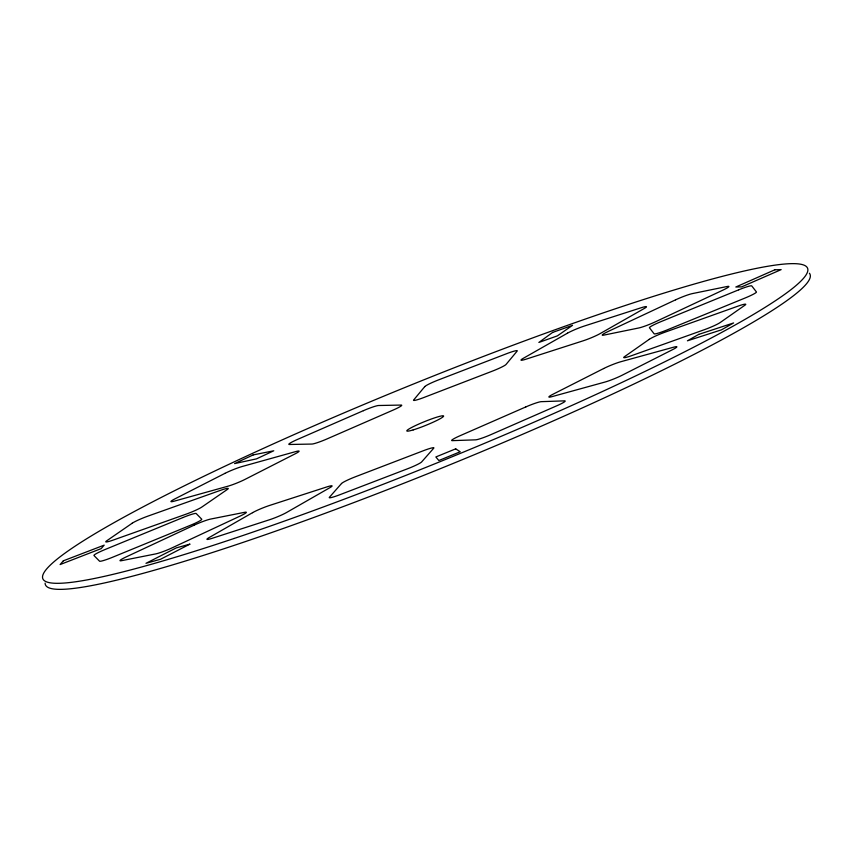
<?xml version="1.0" encoding="UTF-8"?>
<svg xmlns="http://www.w3.org/2000/svg" width="853" height="853" viewBox="0 0 853 853"><rect width="100%" height="100%" fill="white"/><g stroke="black" fill="none" stroke-linecap="round" stroke-linejoin="round"><path stroke-width="1.28" d="M809.401 273.237A412.617 40.976 -22.1 0 1 441.289 468.276A412.617 40.976 -22.1 0 1 45.124 583.143M424.762 386.622L413.641 400.004A13.2 1.311 -22.1 0 0 424.016 397.445L492.181 371.215A13.2 1.311 -22.1 0 0 506.042 364.455L517.163 351.063A13.2 1.311 -22.1 0 0 506.789 353.632L438.623 379.862A13.2 1.311 -22.1 0 0 424.762 386.622M63.335 560.816L60.105 564.558L101.176 548.618L104.183 545.142L63.335 560.816M341.52 483.523L329.397 497.299A13.2 1.311 -22.1 0 0 339.601 494.825L407.627 468.745A13.2 1.311 -22.1 0 0 421.627 461.953L433.74 448.188A13.2 1.311 -22.1 0 0 423.546 450.661L355.509 476.731A13.2 1.311 -22.1 0 0 341.52 483.523M552.616 332.435L538.872 342.448L557.382 335.869L572.544 325.334L552.616 332.435M649.282 339.313L624.503 356.682A13.2 1.311 -22.1 0 0 631.519 355.69L704.343 329.706A13.2 1.311 -22.1 0 0 720.177 322.541L744.957 305.171A13.2 1.311 -22.1 0 0 737.941 306.163L665.116 332.148A13.2 1.311 -22.1 0 0 649.282 339.313M132.172 523.241L106.625 540.877A13.2 1.311 -22.1 0 0 113.46 539.981L185.943 514.22A13.2 1.311 -22.1 0 0 201.852 507.045L227.399 489.409A13.2 1.311 -22.1 0 0 220.564 490.315L148.081 516.065A13.2 1.311 -22.1 0 0 132.172 523.241M252.573 512.664L209.006 537.635A13.2 1.311 -22.1 0 0 212.322 538.264L269.473 519.765A13.2 1.311 -22.1 0 0 286.459 512.557L330.026 487.596A13.2 1.311 -22.1 0 0 326.71 486.967L269.559 505.456A13.2 1.311 -22.1 0 0 252.573 512.664M698.671 334.408L687.422 340.816L721.499 329.834L733.612 322.935L698.671 334.408M567.49 333.171L523.156 358.388A13.2 1.311 -22.1 0 0 526.28 359.102L582.962 340.869A13.2 1.311 -22.1 0 0 599.99 333.672L644.324 308.455A13.2 1.311 -22.1 0 0 641.2 307.741L584.518 325.974A13.2 1.311 -22.1 0 0 567.49 333.171M189.824 544.161L160.503 559.291L145.97 563.311L176.315 547.882L189.824 544.161M225 473.34L174.812 498.93A13.2 1.311 -22.1 0 0 174.279 501.148L227.74 486.263A13.2 1.311 -22.1 0 0 245.046 479.375L295.234 453.785A13.2 1.311 -22.1 0 0 295.767 451.568L242.305 466.463A13.2 1.311 -22.1 0 0 225 473.34M603.625 368.549L552.84 394.31A13.2 1.311 -22.1 0 0 552.083 396.613L604.809 382.101A13.2 1.311 -22.1 0 0 622.104 375.245L672.889 349.485A13.2 1.311 -22.1 0 0 673.646 347.182L620.931 361.693A13.2 1.311 -22.1 0 0 603.625 368.549M675.619 299.819L608.285 331.412A13.2 1.311 -22.1 0 0 603.924 335.101L638.758 327.978A13.2 1.311 -22.1 0 0 655.52 321.752L722.843 290.169A13.2 1.311 -22.1 0 0 727.214 286.48L692.369 293.603A13.2 1.311 -22.1 0 0 675.619 299.819M253.16 454.916L234.586 463.605L256.508 458.861L273.76 450.789L253.16 454.916M193.994 525.224L126.159 556.913A13.2 1.311 -22.1 0 0 121.574 560.677L155.651 553.917A13.2 1.311 -22.1 0 0 172.349 547.743L240.173 516.054A13.2 1.311 -22.1 0 0 244.758 512.29L210.691 519.05A13.2 1.311 -22.1 0 0 193.994 525.224M774.897 269.772L735.819 287.013L741.641 286.885L781.156 269.623L774.897 269.772M363.399 410.677L297.473 439.444A13.2 1.311 -22.1 0 0 289.295 444.488L311.867 444.061A13.2 1.311 -22.1 0 0 327.125 438.879L393.052 410.122A13.2 1.311 -22.1 0 0 401.23 405.068L378.657 405.506A13.2 1.311 -22.1 0 0 363.399 410.677M525.853 406.913L460.172 435.67A13.2 1.311 -22.1 0 0 452.175 440.649L475.633 439.839A13.2 1.311 -22.1 0 0 490.987 434.593L556.678 405.836A13.2 1.311 -22.1 0 0 564.675 400.857L541.218 401.667A13.2 1.311 -22.1 0 0 525.853 406.913M182.968 517.526L105.175 549.481A13.2 1.311 -22.1 0 0 93.958 555.506L99.545 561.189A13.2 1.311 -22.1 0 0 112.735 557.19L190.539 525.235A13.2 1.311 -22.1 0 0 201.745 519.21L196.169 513.517A13.2 1.311 -22.1 0 0 182.968 517.526M738.687 289.828L660.819 321.698A13.2 1.311 -22.1 0 0 649.442 327.776L654.134 333.822A13.2 1.311 -22.1 0 0 667.185 329.898L745.053 298.028A13.2 1.311 -22.1 0 0 756.44 291.95L751.738 285.904A13.2 1.311 -22.1 0 0 738.687 289.828M455.694 448.838L435.851 456.963L438.847 460.524L460.215 451.77L455.694 448.838M234.127 538.467A412.617 40.976 -22.1 0 0 807.876 269.857A412.617 40.976 -22.1 0 0 233.786 462.049A412.617 40.976 -22.1 0 0 234.127 538.467M413.193 429.901A19.811 1.962 -22.1 0 0 443.283 416.627A19.811 1.962 -22.1 0 0 419.313 423.834A19.811 1.962 -22.1 0 0 413.193 429.901"/></g></svg>
